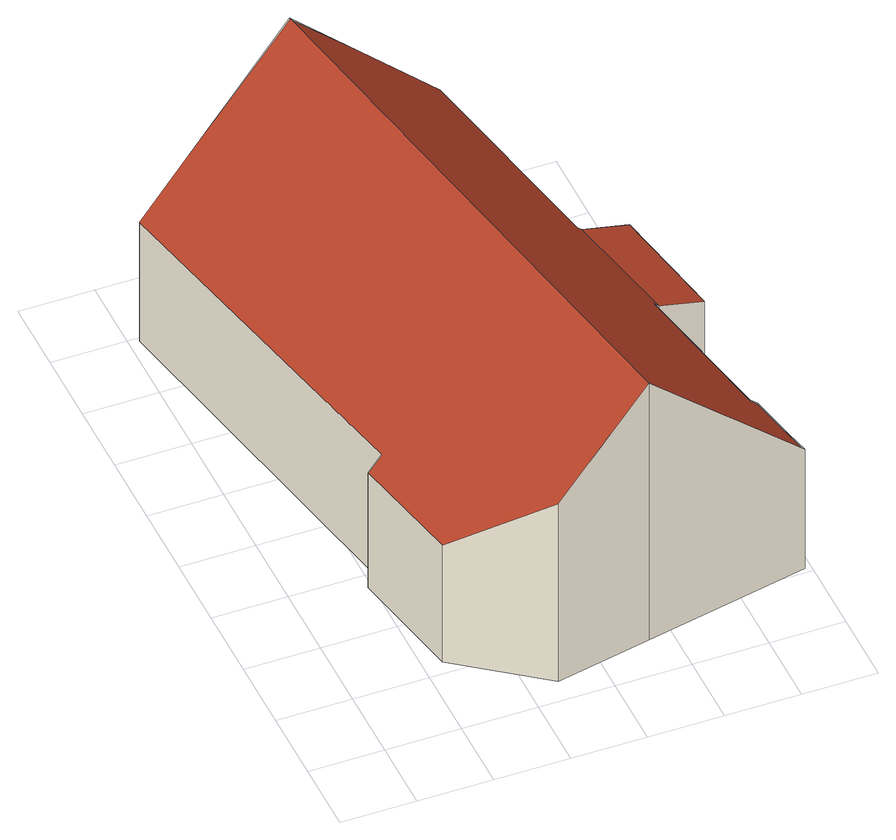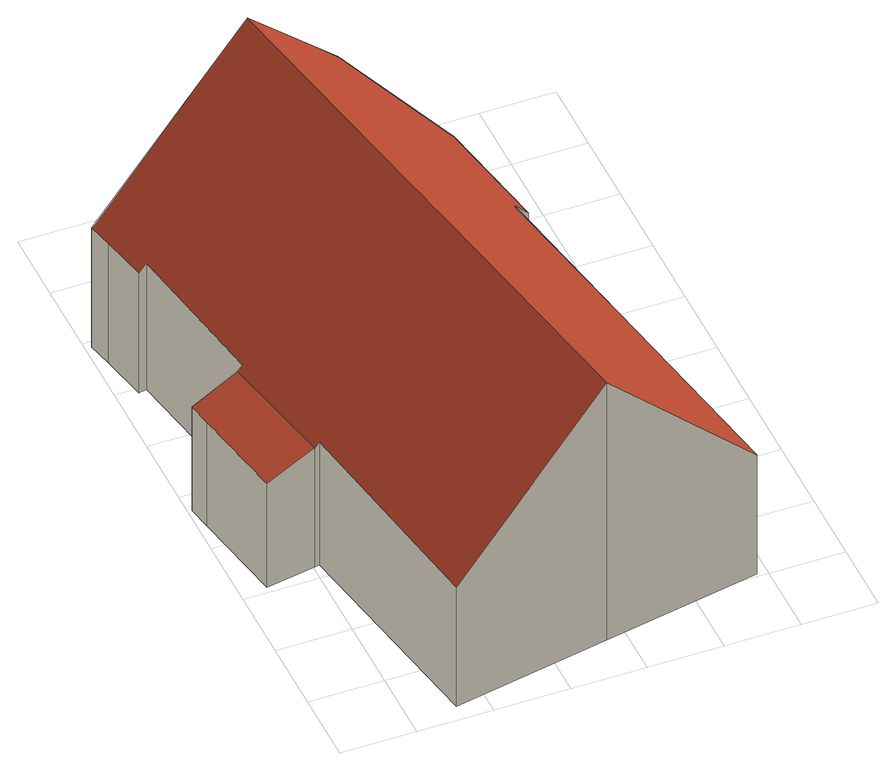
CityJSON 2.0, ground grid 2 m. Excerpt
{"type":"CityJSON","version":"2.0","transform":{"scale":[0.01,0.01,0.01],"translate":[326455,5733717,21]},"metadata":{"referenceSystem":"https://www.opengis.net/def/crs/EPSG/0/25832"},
"CityObjects":{
"building1":{"type":"Building","attributes":{"name":"Buschkath","Gemeindeschluessel":"05170012","Geometrietyp2DReferenz":"3000","function":"31001_1010"},"address":[{"country":"Germany","locality":"Hamminkeln","thoroughfareNumber":"6","thoroughfareName":"Alte Poststraße"}],"children":["building1-1","building1-2"]},
"building1-1":{"type":"BuildingPart","attributes":{"roofType":"3100","measuredHeight":8.26},"parents":["building1"],"geometry":[{"type":"Solid","lod":"2","boundaries":[[[[0,1,2,3]],[[4,5,1,0]],[[6,7,5,4]],[[8,9,7,6]],[[10,11,9,8]],[[12,13,11,10]],[[14,15,13,12]],[[16,17,15,14]],[[18,19,17,16]],[[20,21,22,23]],[[24,25,21,20]],[[26,27,25,24]],[[28,29,27,26]],[[30,31,29,28]],[[3,2,31,30]],[[30,28,26,24,20,23,18,16,14,12,3]],[[10,8,6,4,0,3,12]],[[1,5,7,9,11,13,15,17,19,22,21,25,27,29,31,2]],[[23,22,19,18]]]],"semantics":{"surfaces":[{"type":"WallSurface"},{"type":"RoofSurface"},{"type":"GroundSurface"},{"type":"ClosureSurface"}],"values":[[0,0,0,0,0,0,0,0,0,0,0,0,0,0,0,1,1,2,3]]}}]},
"building1-2":{"type":"BuildingPart","attributes":{"roofType":"2100","measuredHeight":3.83},"parents":["building1"],"geometry":[{"type":"Solid","lod":"2","boundaries":[[[[32,33,19,18]],[[34,35,33,32]],[[36,37,35,34]],[[23,22,37,36]],[[36,34,32,18,23]],[[33,35,37,22,19]],[[18,19,22,23]]]],"semantics":{"surfaces":[{"type":"WallSurface"},{"type":"RoofSurface"},{"type":"GroundSurface"},{"type":"ClosureSurface"}],"values":[[0,0,0,0,1,2,3]]}}]}
},
"vertices":[
[480,68,619],[480,68,50],[738,122,50],[738,122,876],[250,240,425],[250,240,50],[189,557,418],[189,557,50],[228,564,459],[228,564,50],[27,1589,432],[27,1589,50],[452,1670,876],[452,1670,50],[877,1751,432],[877,1751,50],[983,1153,444],[983,1153,50],[996,1155,432],[996,1155,50],[1046,827,446],[1046,827,50],[1060,829,50],[1060,829,432],[1121,409,454],[1121,409,50],[1142,413,433],[1142,413,50],[1168,285,432],[1168,285,50],[1183,216,432],[1183,216,50],
[1130,1179,382],[1130,1179,50],[1177,919,382],[1177,919,50],[1189,853,382],[1189,853,50]
]}
